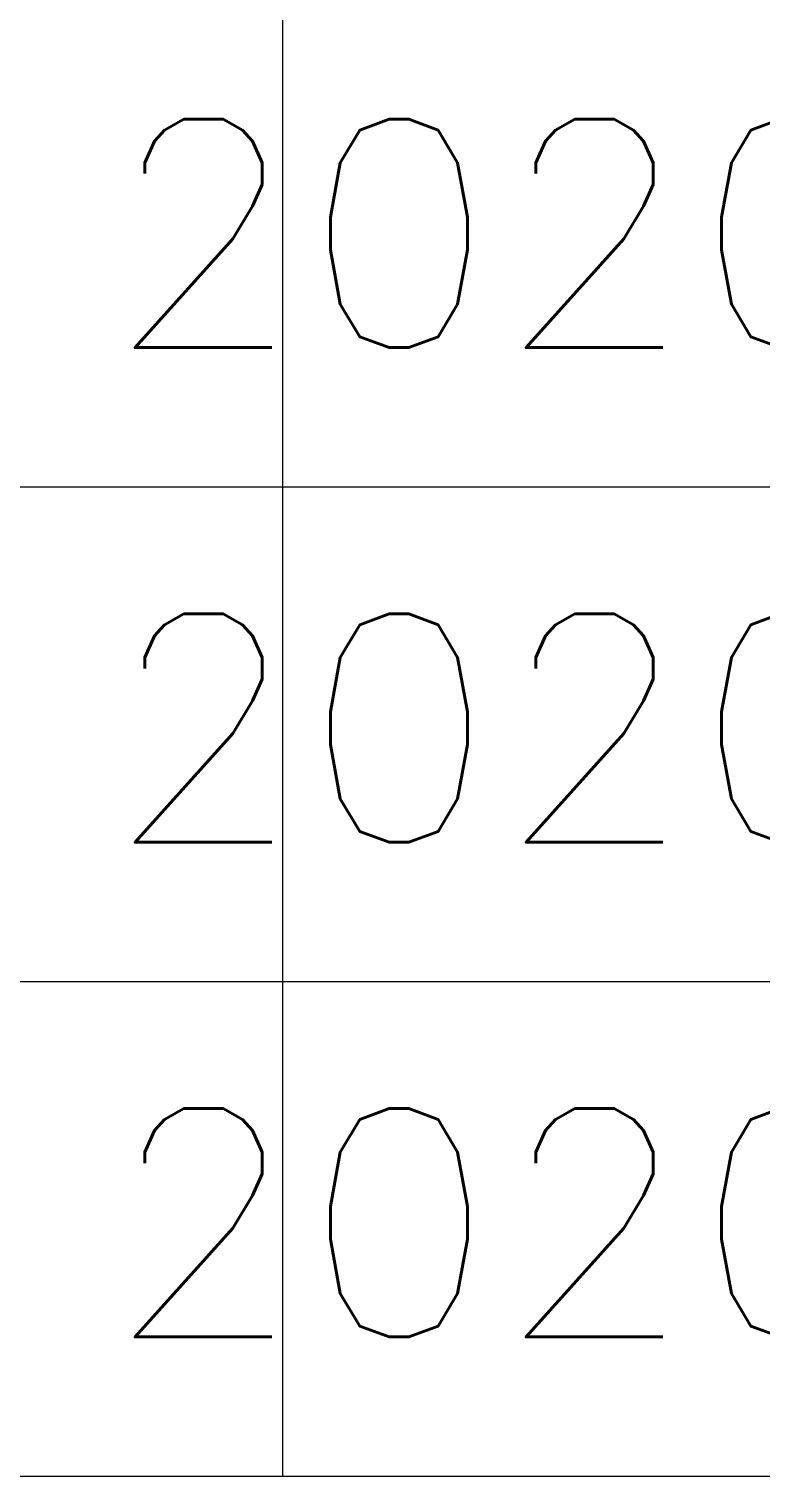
# Model space of a CAD drawing. Extents: x -25044 to 4269, y -48463 to -12228.
# Drawn here: x -12875.66 to -12866.03, y -24517.56 to -24498.55 of the extents above; entities that cross this region are included whole.
import ezdxf
from ezdxf.enums import TextEntityAlignment as Align

# ---------------------------------------------------------------- set-up
doc = ezdxf.new("R2010")
doc.units = 0
doc.header["$LTSCALE"] = 2000
doc.header["$MEASUREMENT"] = 0
doc.layers.get('0').update_dxf_attribs({"linetype": 'CONTINUOUS'})
doc.styles.add('ECEC_TQ', font='txt_l.shx', dxfattribs={"bigfont": 'hztxt_l.shx'})

msp = doc.modelspace()

# ---------------------------------------------------------------- linework, layer by layer
for p, q in [((-12872.322, -24517.563), (-12872.322, -24485.063)), ((-12907.322, -24504.563), (-12852.322, -24504.563)), ((-12907.322, -24511.063), (-12852.322, -24511.063)), ((-12907.322, -24517.563), (-12727.322, -24517.563))]:
    msp.add_line(p, q)

# ---------------------------------------------------------------- texts
at = {"style": 'ECEC_TQ'}
for p in [(-12863.078, -24501.235), (-12863.078, -24507.735), (-12863.078, -24514.235)]:
    msp.add_attdef('2020.04.30', text=' ', height=3, dxfattribs=at).set_placement(p, align=Align.MIDDLE)

doc.saveas('drawing.dxf')
